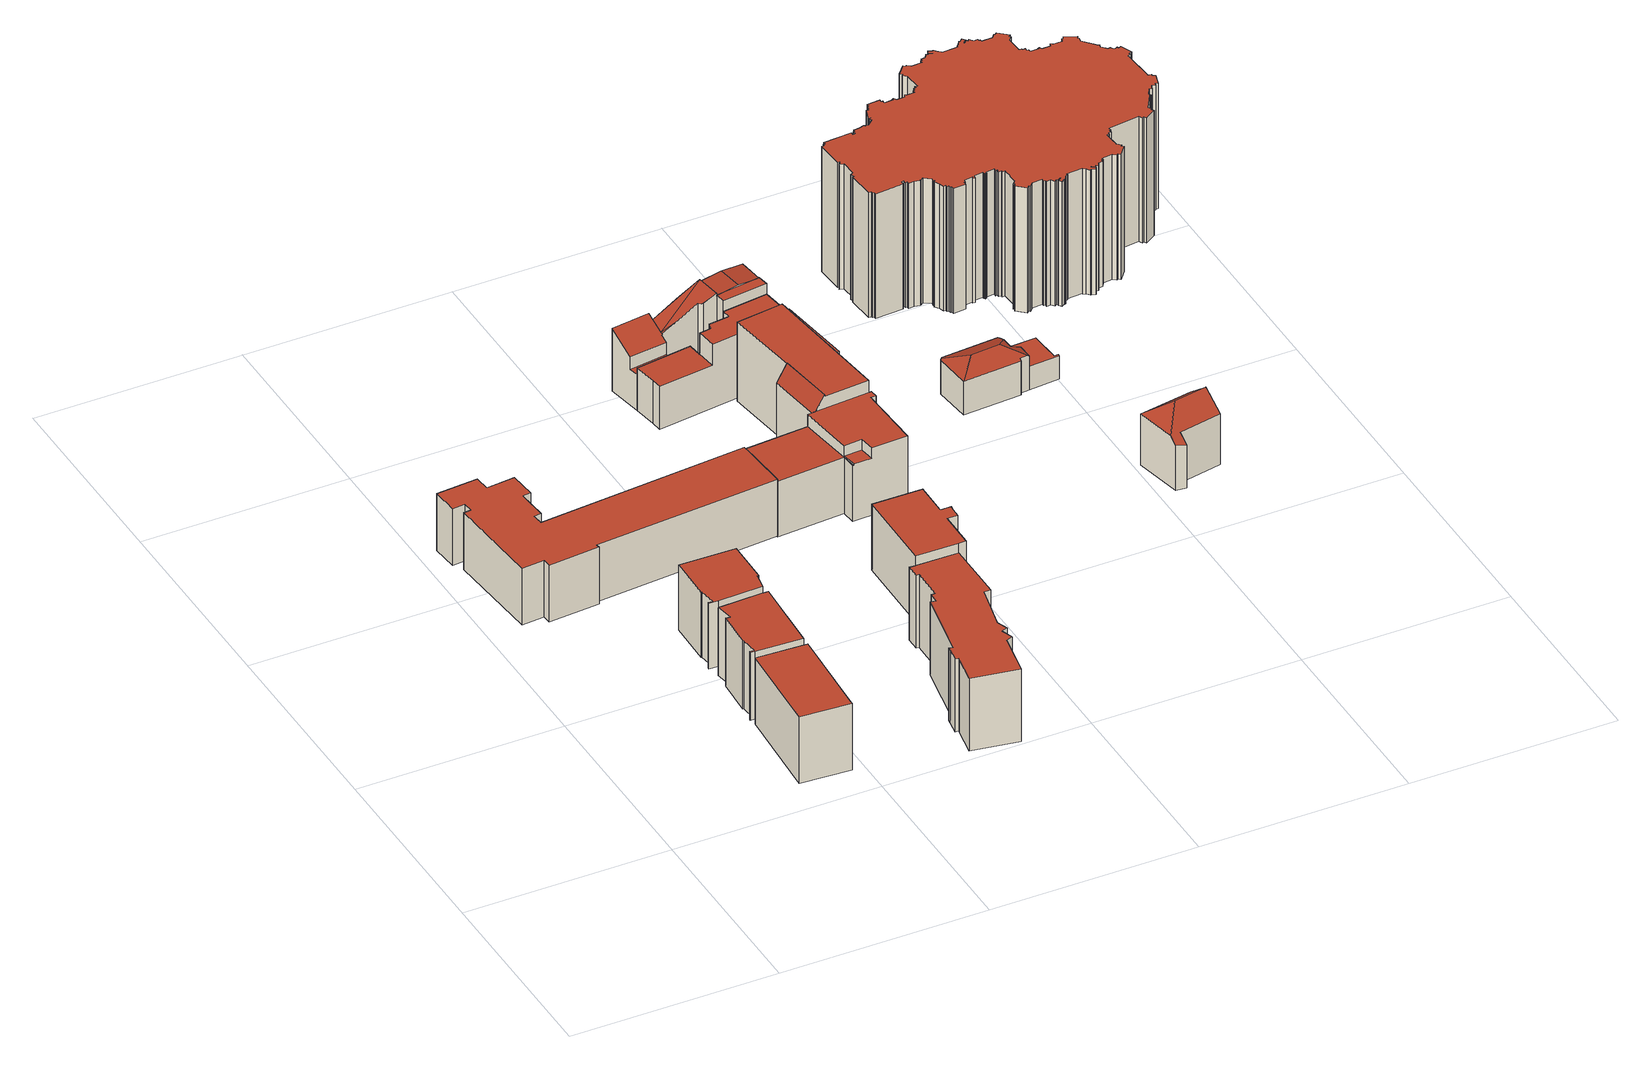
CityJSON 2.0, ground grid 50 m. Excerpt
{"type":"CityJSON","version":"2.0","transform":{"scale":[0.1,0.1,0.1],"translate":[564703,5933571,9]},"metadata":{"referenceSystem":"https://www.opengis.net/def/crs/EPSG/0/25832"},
"CityObjects":{
"building1":{"type":"Building","attributes":{"Gemeindeschluessel":"02000000","Geometrietyp2DReferenz":"3000","function":"31001_1120","roofType":"1000","measuredHeight":17.45,"storeysAboveGround":6},"geometry":[{"type":"MultiSurface","lod":"2","boundaries":[[[0,1,2,3,4,5]],[[6,7,8,9,10,11]],[[8,3,2,9]],[[9,2,1,10]],[[10,1,0,11]],[[6,5,4,7]],[[7,4,3,8]],[[6,11,0,5]]],"semantics":{"surfaces":[{"type":"RoofSurface"},{"type":"GroundSurface"},{"type":"WallSurface"}],"values":[0,1,2,2,2,2,2,2]}}]},
"building2":{"type":"Building","attributes":{"Gemeindeschluessel":"02000000","Geometrietyp2DReferenz":"3000","function":"31001_1010","roofType":"1000","measuredHeight":17.76,"storeysAboveGround":6},"geometry":[{"type":"MultiSurface","lod":"2","boundaries":[[[12,13,14,15]],[[15,14,16,17]],[[17,16,18,19]],[[19,18,20,21]],[[21,20,22,23]],[[24,25,26,27]],[[28,29,30,31]],[[32,33,34,35]],[[26,25,34,33,22,20,18,16,14,13,30,29]],[[24,27,28,31,12,15,17,19,21,23,32,35]],[[28,27,26,29]],[[24,35,34,25]],[[32,23,22,33]],[[12,31,30,13]]],"semantics":{"surfaces":[{"type":"WallSurface"},{"type":"RoofSurface"},{"type":"GroundSurface"}],"values":[0,0,0,0,0,0,0,0,1,2,0,0,0,0]}}]},
"building3":{"type":"Building","attributes":{"Gemeindeschluessel":"02000000","Geometrietyp2DReferenz":"3000","function":"31001_1010","roofType":"1000","measuredHeight":17.1,"storeysAboveGround":6},"geometry":[{"type":"MultiSurface","lod":"2","boundaries":[[[36,37,38,39]],[[39,38,40,41]],[[41,40,42,43]],[[43,42,44,45]],[[46,47,48,49]],[[49,48,50,51]],[[52,53,54,55]],[[50,48,47,56,44,42,40,38,37,54,53]],[[46,49,51,52,55,36,39,41,43,45,57]],[[52,51,50,53]],[[46,57,56,47]],[[57,45,44,56]],[[36,55,54,37]]],"semantics":{"surfaces":[{"type":"WallSurface"},{"type":"RoofSurface"},{"type":"GroundSurface"}],"values":[0,0,0,0,0,0,0,1,2,0,0,0,0]}}]},
"building4":{"type":"Building","attributes":{"Gemeindeschluessel":"02000000","Geometrietyp2DReferenz":"3000","function":"31001_1010","roofType":"1000","measuredHeight":14.9,"storeysAboveGround":5},"geometry":[{"type":"MultiSurface","lod":"2","boundaries":[[[58,59,60,61]],[[62,63,64,65]],[[65,64,66,67]],[[67,66,68,69]],[[70,71,72,73]],[[73,72,74,75]],[[76,77,78,79]],[[79,78,80,81]],[[82,83,84,85]],[[85,84,86,87]],[[87,86,88,89]],[[68,66,64,63,74,72,71,88,86,84,83,90,91,80,78,77,92,93,94,60,59]],[[70,73,75,62,65,67,69,58,61,95,96,97,76,79,81,98,99,82,85,87,89]],[[70,89,88,71]],[[99,98,91,90]],[[96,95,94,93]],[[62,75,74,63]],[[82,99,90,83]],[[97,96,93,92]],[[98,81,80,91]],[[76,97,92,77]],[[58,69,68,59]],[[95,61,60,94]]],"semantics":{"surfaces":[{"type":"WallSurface"},{"type":"RoofSurface"},{"type":"GroundSurface"}],"values":[0,0,0,0,0,0,0,0,0,0,0,1,2,0,0,0,0,0,0,0,0,0,0]}}]},
"building5":{"type":"Building","attributes":{"Gemeindeschluessel":"02000000","Geometrietyp2DReferenz":"3000","function":"31001_1120","roofType":"1000","measuredHeight":19.03,"storeysAboveGround":6},"geometry":[{"type":"MultiSurface","lod":"2","boundaries":[[[100,101,102,103]],[[103,102,104,105]],[[105,104,106,107]],[[107,106,108,109]],[[109,108,110,111]],[[112,113,114,115]],[[115,114,116,117]],[[117,116,118,119]],[[119,118,120,121]],[[121,120,122,123]],[[123,122,124,125]],[[125,124,126,127]],[[128,129,130,131]],[[131,130,132,133]],[[134,135,129,128]],[[136,110,108,106,104,102,101,137,138,132,130,129,135,139,140,141,126,124,122,120,118,116,114,113]],[[142,100,103,105,107,109,111,143,112,115,117,119,121,123,125,127,144,145,146,134,128,131,133,147]],[[112,143,136,113]],[[143,111,110,136]],[[100,142,137,101]],[[142,147,138,137]],[[147,133,132,138]],[[134,146,139,135]],[[146,145,140,139]],[[145,144,141,140]],[[144,127,126,141]]],"semantics":{"surfaces":[{"type":"WallSurface"},{"type":"RoofSurface"},{"type":"GroundSurface"}],"values":[0,0,0,0,0,0,0,0,0,0,0,0,0,0,0,1,2,0,0,0,0,0,0,0,0,0]}}]},
"building6":{"type":"Building","attributes":{"Gemeindeschluessel":"02000000","Geometrietyp2DReferenz":"3000","function":"31001_2010","roofType":"1000","measuredHeight":17.29,"storeysAboveGround":6},"geometry":[{"type":"MultiSurface","lod":"2","boundaries":[[[148,149,150,151]],[[151,150,152,153]],[[153,152,154,155]],[[155,154,156,157]],[[158,159,160,161]],[[162,163,164,165]],[[164,163,166,160,159,156,154,152,150,149]],[[148,151,153,155,157,158,161,167,162,165]],[[158,157,156,159]],[[148,165,164,149]],[[162,167,166,163]],[[167,161,160,166]]],"semantics":{"surfaces":[{"type":"WallSurface"},{"type":"RoofSurface"},{"type":"GroundSurface"}],"values":[0,0,0,0,0,0,1,2,0,0,0,0]}}]},
"building7":{"type":"Building","attributes":{"Gemeindeschluessel":"02000000","Geometrietyp2DReferenz":"3000","function":"31001_1010","roofType":"1000","measuredHeight":21.03,"storeysAboveGround":7},"geometry":[{"type":"MultiSurface","lod":"2","boundaries":[[[168,169,170,171,172]],[[173,174,175,176]],[[177,178,179,180]],[[181,182,183,184,185,186]],[[187,188,189,190]],[[190,189,191,192]],[[192,191,193,194]],[[195,171,170,196]],[[168,197,169]],[[175,198,199,176]],[[174,200,198,175]],[[185,178,177,186]],[[201,184,183,202]],[[181,203,204,182]],[[205,206,207,187,190,192,194,208,209,210,211,212,201,202,213]],[[214,215,204,203,169,197,216,217,199,198,200,218]],[[207,206,218,200,174,173,219,220]],[[213,202,183,182,204,215]],[[201,212,179,178,185,184]],[[214,218,206,205]],[[215,214,205,213]],[[219,173,176,199,217,221]],[[222,211,210,223]],[[224,203,181,186,177,180,225]],[[212,211,222,225,180,179]],[[209,208,216,197,168,172]],[[169,203,224,196,170]],[[210,209,172,171,195,223]],[[188,187,207,220]],[[208,194,193,221,217,216]],[[224,225,222,223,195,196]],[[188,220,219,221,193,191,189]]],"semantics":{"surfaces":[{"type":"RoofSurface"},{"type":"WallSurface"},{"type":"GroundSurface"}],"values":[0,0,0,0,1,1,1,1,1,1,1,1,1,1,2,0,1,1,1,1,1,1,1,1,1,1,1,1,1,1,0,0]}}]},
"building8":{"type":"Building","attributes":{"Gemeindeschluessel":"02000000","Geometrietyp2DReferenz":"3000","function":"31001_1120","roofType":"1000","measuredHeight":16.7,"storeysAboveGround":5},"geometry":[{"type":"MultiSurface","lod":"2","boundaries":[[[226,227,228,229]],[[230,231,232,233]],[[233,232,234,235]],[[236,237,238,239]],[[240,241,242,243]],[[226,229,244,245,246,230,233,235,240,243,247]],[[237,236,227,226,247,248]],[[248,247,243,242]],[[241,240,235,234]],[[230,246,249,239,238,231]],[[250,244,229,228]],[[249,246,245,251]],[[251,245,244,250]],[[241,234,232,231,238,237,248,242]],[[251,250,228,227,236,239,249]]],"semantics":{"surfaces":[{"type":"WallSurface"},{"type":"GroundSurface"},{"type":"RoofSurface"}],"values":[0,0,0,0,0,1,0,0,0,0,0,0,0,2,2]}}]},
"building9":{"type":"Building","attributes":{"Gemeindeschluessel":"02000000","Geometrietyp2DReferenz":"3000","function":"31001_1120","roofType":"3100","measuredHeight":19.95,"storeysAboveGround":5},"geometry":[{"type":"MultiSurface","lod":"2","boundaries":[[[252,253,254,255,256,257,258]],[[259,260,261,262]],[[263,264,256,265]],[[266,267,268,269,265,256]],[[270,266,256]],[[271,269,268]],[[272,273,274,275,276]],[[274,277,278,279,275]],[[264,257,256]],[[261,253,252,262]],[[280,260,259,244]],[[276,265,269,272]],[[255,270,256]],[[272,281,273]],[[277,282,278]],[[283,263,265,276,275,279,284]],[[240,285,286,287,288,280,244,289,283,284,243]],[[288,287,267,266,270,255,254]],[[281,272,285,240,290]],[[290,240,243,291]],[[243,284,279,278,282,291]],[[277,274,273]],[[286,285,272,269,271]],[[287,286,271,268,267]],[[289,244,259,262,252,258]],[[280,288,254,253,261,260]],[[283,289,258,257,264,263]],[[277,273,281,290,291,282]]],"semantics":{"surfaces":[{"type":"RoofSurface"},{"type":"WallSurface"},{"type":"GroundSurface"}],"values":[0,0,0,0,0,0,0,0,1,1,1,1,1,1,1,1,2,1,1,1,1,1,1,1,1,1,1,0]}}]},
"building10":{"type":"Building","attributes":{"Gemeindeschluessel":"02000000","Geometrietyp2DReferenz":"3000","function":"31001_1010","roofType":"3200","measuredHeight":11.04,"storeysAboveGround":2},"geometry":[{"type":"MultiSurface","lod":"2","boundaries":[[[292,293,294,295]],[[293,296,297,298,299,300,294]],[[301,302,303,296,293,292]],[[303,304,305,306,297,296]],[[307,292,295,308]],[[309,300,299,310]],[[310,299,298,311]],[[312,302,301,313]],[[313,301,292,307]],[[314,306,305,315]],[[315,305,304,316]],[[312,313,307,308,309,310,311,314,315,316]],[[312,316,304,303,302]],[[314,311,298,297,306]],[[309,308,295,294,300]]],"semantics":{"surfaces":[{"type":"RoofSurface"},{"type":"WallSurface"},{"type":"GroundSurface"}],"values":[0,0,0,0,1,1,1,1,1,1,1,2,1,1,1]}}]},
"building11":{"type":"Building","attributes":{"Gemeindeschluessel":"02000000","Geometrietyp2DReferenz":"3000","function":"31001_2460","roofType":"1000","measuredHeight":6.17,"storeysAboveGround":1},"geometry":[{"type":"MultiSurface","lod":"2","boundaries":[[[317,318,319,320,321,322,323,324]],[[311,325,326,327,328,316,315,314]],[[311,324,323,325]],[[325,323,322,326]],[[326,322,321,327]],[[327,321,320,328]],[[328,320,319,316]],[[316,319,318,315]],[[315,318,317,314]],[[314,317,324,311]]],"semantics":{"surfaces":[{"type":"RoofSurface"},{"type":"GroundSurface"},{"type":"WallSurface"}],"values":[0,1,2,2,2,2,2,2,2,2]}}]},
"building12":{"type":"Building","attributes":{"Gemeindeschluessel":"02000000","Geometrietyp2DReferenz":"3000","function":"31001_1010","roofType":"3200","measuredHeight":17.39,"storeysAboveGround":4},"geometry":[{"type":"MultiSurface","lod":"2","boundaries":[[[329,330,331,332]],[[333,329,332]],[[334,335,336,337]],[[337,331,330,334]],[[338,339,340,341]],[[334,330,342,335]],[[343,344,345,346]],[[343,346,347,348,338,341]],[[345,344,340,339,342,330,329,333]],[[345,333,332,347,346]],[[342,339,338,348,336,335]],[[340,344,343,341]],[[348,347,332,331,337,336]]],"semantics":{"surfaces":[{"type":"RoofSurface"},{"type":"WallSurface"},{"type":"GroundSurface"}],"values":[0,0,0,1,1,1,1,2,0,1,1,1,1]}}]},
"building13":{"type":"Building","attributes":{"name":"Sankt Michaelis - Kirche","Gemeindeschluessel":"02000000","Geometrietyp2DReferenz":"3000","function":"31001_3040","roofType":"1000","measuredHeight":32.77,"storeysAboveGround":1},"geometry":[{"type":"MultiSurface","lod":"2","boundaries":[[[349,350,351,352,353,354,355,356,357,358,359,360,361,362,363,364,365,366,367,368,369,370,371,372,373,374,375,376,377,378,379,380,381,382,383,384,385,386,387,388,389,390,391,392,393,394,395,396,397,398,399,400,401,402,403,404,405,406,407,408,409,410,411,412,413,414,415,416,417,418,419,420,421,422,423,424,425,426,427,428,429,430,431,432,433,434,435,436,437,438,439,440,441,442,443,444,445,446,447,448,449,450,451,452,453,454,455,456,457,458,459,460,461,462,463,464,465,466,467,468,469,470,471,472,473,474,475,476,477,478,479,480,481,482,483,484,485,486,487,488,489,490,491,492,493,494,495,496,497,498,499,500,501,502,503,504,505,506,507,508,509,510,511,512,513,514,515,516,517,518,519,520,521,522,523,524,525,526,527,528,529,530,531,532,533,534,535,536,537,538,539,540,541,542,543,544,545,546,547,548,549,550,551,552,553,554,555,556,557,558,559,560,561,562,563,564,565,566,567,568,569,570,571,572,573,574,575,576,577,578,579,580,581,582,583,584,585,586,587,588,589,590,591,592,593,594,595,596,597,598,599,600,601,602,603,604,605,606,607,608,609,610,611,612,613,614,615,616,617,618,619,620,621,622,623,624,625,626,627]],[[628,629,630,631,632,633,634,635,636,637,638,639,640,641,642,643,644,645,646,647,648,649,650,651,652,653,654,655,656,657,658,659,660,661,662,663,664,665,666,667,668,669,670,671,672,673,674,675,676,677,678,679,680,681,682,683,684,685,686,687,688,689,690,691,692,693,694,695,696,697,698,699,700,701,702,703,704,705,706,707,708,709,710,711,712,713,714,715,716,717,718,719,720,721,722,723,724,725,726,727,728,729,730,731,732,733,734,735,736,737,738,739,740,741,742,743,744,745,746,747,748,749,750,751,752,753,754,755,756,757,758,759,760,761,762,763,764,765,766,767,768,769,770,771,772,773,774,775,776,777,778,779,780,781,782,783,784,785,786,787,788,789,790,791,792,793,794,795,796,797,798,799,800,801,802,803,804,805,806,807,808,809,810,811,812,813,814,815,816,817,818,819,820,821,822,823,824,825,826,827,828,829,830,831,832,833,834,835,836,837,838,839,840,841,842,843,844,845,846,847,848,849,850,851,852,853,854,855,856,857,858,859,860,861,862,863,864,865,866,867,868,869,870,871,872,873,874,875,876,877,878,879,880,881,882,883,884,885,886,887,888,889,890,891,892,893,894,895,896,897,898,899,900,901,902,903,904,905,906]],[[906,905,350,349]],[[905,904,351,350]],[[904,903,352,351]],[[903,902,353,352]],[[902,901,354,353]],[[901,900,355,354]],[[900,899,356,355]],[[899,898,357,356]],[[898,897,358,357]],[[897,896,359,358]],[[896,895,360,359]],[[895,894,361,360]],[[894,893,362,361]],[[893,892,363,362]],[[892,891,364,363]],[[891,890,365,364]],[[890,889,366,365]],[[889,888,367,366]],[[888,887,368,367]],[[887,886,369,368]],[[886,885,370,369]],[[885,884,371,370]],[[884,883,372,371]],[[883,882,373,372]],[[882,881,374,373]],[[881,880,375,374]],[[880,879,376,375]],[[879,878,377,376]],[[878,877,378,377]],[[877,876,379,378]],[[876,875,380,379]],[[875,874,381,380]],[[874,873,382,381]],[[873,872,383,382]],[[872,871,384,383]],[[871,870,385,384]],[[870,869,386,385]],[[869,868,387,386]],[[868,867,388,387]],[[867,866,389,388]],[[866,865,390,389]],[[865,864,391,390]],[[864,863,392,391]],[[863,862,393,392]],[[862,861,394,393]],[[861,860,395,394]],[[860,859,396,395]],[[859,858,397,396]],[[858,857,398,397]],[[857,856,399,398]],[[856,855,400,399]],[[855,854,401,400]],[[854,853,402,401]],[[853,852,403,402]],[[852,851,404,403]],[[851,850,405,404]],[[850,849,406,405]],[[849,848,407,406]],[[848,847,408,407]],[[847,846,409,408]],[[846,845,410,409]],[[845,844,411,410]],[[844,843,412,411]],[[843,842,413,412]],[[842,841,414,413]],[[841,840,415,414]],[[840,839,416,415]],[[839,838,417,416]],[[838,837,418,417]],[[837,836,419,418]],[[836,835,420,419]],[[835,834,421,420]],[[834,833,422,421]],[[833,832,423,422]],[[832,831,424,423]],[[831,830,425,424]],[[830,829,426,425]],[[829,828,427,426]],[[828,827,428,427]],[[827,826,429,428]],[[826,825,430,429]],[[825,824,431,430]],[[824,823,432,431]],[[823,822,433,432]],[[822,821,434,433]],[[821,820,435,434]],[[820,819,436,435]],[[819,818,437,436]],[[818,817,438,437]],[[817,816,439,438]],[[816,815,440,439]],[[815,814,441,440]],[[814,813,442,441]],[[813,812,443,442]],[[812,811,444,443]],[[811,810,445,444]],[[810,809,446,445]],[[809,808,447,446]],[[808,807,448,447]],[[807,806,449,448]],[[806,805,450,449]],[[805,804,451,450]],[[804,803,452,451]],[[803,802,453,452]],[[802,801,454,453]],[[801,800,455,454]],[[800,799,456,455]],[[799,798,457,456]],[[798,797,458,457]],[[797,796,459,458]],[[796,795,460,459]],[[795,794,461,460]],[[794,793,462,461]],[[793,792,463,462]],[[792,791,464,463]],[[791,790,465,464]],[[790,789,466,465]],[[789,788,467,466]],[[788,787,468,467]],[[787,786,469,468]],[[786,785,470,469]],[[785,784,471,470]],[[784,783,472,471]],[[783,782,473,472]],[[782,781,474,473]],[[781,780,475,474]],[[780,779,476,475]],[[779,778,477,476]],[[778,777,478,477]],[[777,776,479,478]],[[776,775,480,479]],[[775,774,481,480]],[[774,773,482,481]],[[773,772,483,482]],[[772,771,484,483]],[[771,770,485,484]],[[770,769,486,485]],[[769,768,487,486]],[[768,767,488,487]],[[767,766,489,488]],[[766,765,490,489]],[[765,764,491,490]],[[764,763,492,491]],[[763,762,493,492]],[[762,761,494,493]],[[761,760,495,494]],[[760,759,496,495]],[[759,758,497,496]],[[758,757,498,497]],[[757,756,499,498]],[[756,755,500,499]],[[755,754,501,500]],[[754,753,502,501]],[[753,752,503,502]],[[752,751,504,503]],[[751,750,505,504]],[[750,749,506,505]],[[749,748,507,506]],[[748,747,508,507]],[[747,746,509,508]],[[746,745,510,509]],[[745,744,511,510]],[[744,743,512,511]],[[743,742,513,512]],[[742,741,514,513]],[[741,740,515,514]],[[740,739,516,515]],[[739,738,517,516]],[[738,737,518,517]],[[737,736,519,518]],[[736,735,520,519]],[[735,734,521,520]],[[734,733,522,521]],[[733,732,523,522]],[[732,731,524,523]],[[731,730,525,524]],[[730,729,526,525]],[[729,728,527,526]],[[728,727,528,527]],[[727,726,529,528]],[[726,725,530,529]],[[725,724,531,530]],[[724,723,532,531]],[[723,722,533,532]],[[722,721,534,533]],[[721,720,535,534]],[[720,719,536,535]],[[719,718,537,536]],[[718,717,538,537]],[[717,716,539,538]],[[716,715,540,539]],[[715,714,541,540]],[[714,713,542,541]],[[713,712,543,542]],[[712,711,544,543]],[[711,710,545,544]],[[710,709,546,545]],[[709,708,547,546]],[[708,707,548,547]],[[707,706,549,548]],[[706,705,550,549]],[[705,704,551,550]],[[704,703,552,551]],[[703,702,553,552]],[[702,701,554,553]],[[701,700,555,554]],[[700,699,556,555]],[[699,698,557,556]],[[698,697,558,557]],[[697,696,559,558]],[[696,695,560,559]],[[695,694,561,560]],[[694,693,562,561]],[[693,692,563,562]],[[692,691,564,563]],[[691,690,565,564]],[[690,689,566,565]],[[689,688,567,566]],[[688,687,568,567]],[[687,686,569,568]],[[686,685,570,569]],[[685,684,571,570]],[[684,683,572,571]],[[683,682,573,572]],[[682,681,574,573]],[[681,680,575,574]],[[680,679,576,575]],[[679,678,577,576]],[[678,677,578,577]],[[677,676,579,578]],[[676,675,580,579]],[[675,674,581,580]],[[674,673,582,581]],[[673,672,583,582]],[[672,671,584,583]],[[671,670,585,584]],[[670,669,586,585]],[[669,668,587,586]],[[668,667,588,587]],[[667,666,589,588]],[[666,665,590,589]],[[665,664,591,590]],[[664,663,592,591]],[[663,662,593,592]],[[662,661,594,593]],[[661,660,595,594]],[[660,659,596,595]],[[659,658,597,596]],[[658,657,598,597]],[[657,656,599,598]],[[656,655,600,599]],[[655,654,601,600]],[[654,653,602,601]],[[653,652,603,602]],[[652,651,604,603]],[[651,650,605,604]],[[650,649,606,605]],[[649,648,607,606]],[[648,647,608,607]],[[647,646,609,608]],[[646,645,610,609]],[[645,644,611,610]],[[644,643,612,611]],[[643,642,613,612]],[[642,641,614,613]],[[641,640,615,614]],[[640,639,616,615]],[[639,638,617,616]],[[638,637,618,617]],[[637,636,619,618]],[[636,635,620,619]],[[635,634,621,620]],[[634,633,622,621]],[[633,632,623,622]],[[632,631,624,623]],[[631,630,625,624]],[[630,629,626,625]],[[629,628,627,626]],[[628,906,349,627]]],"semantics":{"surfaces":[{"type":"GroundSurface"},{"type":"RoofSurface"},{"type":"WallSurface"}],"values":[0,1,2,2,2,2,2,2,2,2,2,2,2,2,2,2,2,2,2,2,2,2,2,2,2,2,2,2,2,2,2,2,2,2,2,2,2,2,2,2,2,2,2,2,2,2,2,2,2,2,2,2,2,2,2,2,2,2,2,2,2,2,2,2,2,2,2,2,2,2,2,2,2,2,2,2,2,2,2,2,2,2,2,2,2,2,2,2,2,2,2,2,2,2,2,2,2,2,2,2,2,2,2,2,2,2,2,2,2,2,2,2,2,2,2,2,2,2,2,2,2,2,2,2,2,2,2,2,2,2,2,2,2,2,2,2,2,2,2,2,2,2,2,2,2,2,2,2,2,2,2,2,2,2,2,2,2,2,2,2,2,2,2,2,2,2,2,2,2,2,2,2,2,2,2,2,2,2,2,2,2,2,2,2,2,2,2,2,2,2,2,2,2,2,2,2,2,2,2,2,2,2,2,2,2,2,2,2,2,2,2,2,2,2,2,2,2,2,2,2,2,2,2,2,2,2,2,2,2,2,2,2,2,2,2,2,2,2,2,2,2,2,2,2,2,2,2,2,2,2,2,2,2,2,2,2,2,2,2,2,2,2,2,2,2,2,2,2,2,2,2,2,2,2,2,2,2,2,2,2,2]}}]}
},
"vertices":[
[480,304,188],[470,305,188],[358,311,188],[344,78,188],[466,71,188],[466,83,188],[466,83,14],[466,71,14],[344,78,14],[358,311,14],[470,305,14],[480,304,14],
[357,315,27],[357,315,205],[354,356,205],[354,356,27],[351,356,205],[351,356,27],[357,446,205],[357,446,27],[367,445,205],[367,445,27],[360,487,205],[360,487,27],[470,305,27],[470,305,205],[358,311,205],[358,311,27],[346,312,27],[346,312,205],[347,316,205],[347,316,27],[468,491,27],[468,491,205],[481,491,205],[481,491,27],
[339,493,51],[339,493,222],[349,492,222],[349,492,51],[344,532,222],[344,532,51],[342,532,222],[342,532,51],[344,641,222],[344,641,51],[478,530,51],[478,530,222],[475,530,222],[475,530,51],[468,491,222],[468,491,51],[360,487,51],[360,487,222],[338,488,222],[338,488,51],[480,638,222],[480,638,51],
[2,1099,77],[2,1099,226],[103,1107,226],[103,1107,77],[22,1012,77],[22,1012,226],[39,1013,226],[39,1013,77],[37,1037,226],[37,1037,77],[7,1035,226],[7,1035,77],[97,760,77],[97,760,226],[95,781,226],[95,781,77],[41,777,226],[41,777,77],[161,1008,77],[161,1008,226],[167,934,226],[167,934,77],[149,932,226],[149,932,77],[662,915,77],[662,915,226],[669,815,226],[669,815,77],[220,779,226],[220,779,77],[221,770,226],[221,770,77],[659,950,226],[151,905,226],[181,1010,226],[175,1075,226],[106,1069,226],[106,1069,77],[175,1075,77],[181,1010,77],[151,905,77],[659,950,77],
[893,292,5],[893,292,196],[868,181,196],[868,181,5],[878,153,196],[878,153,5],[863,148,196],[863,148,5],[873,120,196],[873,120,5],[856,114,196],[856,114,5],[723,29,5],[723,29,196],[735,96,196],[735,96,5],[737,103,196],[737,103,5],[728,104,196],[728,104,5],[734,137,196],[734,137,5],[735,146,196],[735,146,5],[744,144,196],[744,144,5],[775,311,196],[775,311,5],[792,410,5],[792,410,196],[793,443,196],[793,443,5],[808,442,196],[808,442,5],[799,410,5],[799,410,196],[837,9,196],[909,292,196],[910,441,196],[798,333,196],[789,334,196],[788,309,196],[909,292,5],[837,9,5],[788,309,5],[789,334,5],[798,333,5],[910,441,5],
[953,531,48],[953,531,221],[928,532,221],[928,532,48],[927,441,221],[927,441,48],[910,441,221],[910,441,48],[808,442,221],[808,442,48],[810,651,48],[810,651,221],[930,650,221],[930,650,48],[955,566,48],[955,566,221],[954,553,221],[954,553,48],[929,566,221],[929,566,48],
[832,964,246],[836,964,252],[859,966,286],[840,1105,286],[813,1101,245],[839,791,225],[882,793,225],[877,829,225],[834,826,225],[951,1120,261],[974,1123,261],[949,1307,261],[930,1304,261],[968,974,221],[974,975,221],[962,1114,221],[975,1115,221],[974,1123,221],[951,1120,221],[834,826,75],[834,826,221],[669,815,221],[669,815,75],[662,915,221],[662,915,75],[659,950,221],[659,950,75],[840,1105,283],[859,966,283],[832,964,252],[877,829,252],[834,826,252],[882,793,252],[975,1115,75],[962,1114,75],[968,974,252],[974,975,252],[963,955,75],[969,796,75],[836,791,75],[832,963,75],[813,1101,75],[841,1105,75],[816,1289,75],[949,1307,75],[976,956,75],[963,955,252],[976,956,252],[832,963,252],[816,962,252],[969,796,252],[839,791,221],[836,791,221],[816,962,221],[816,1289,283],[841,1105,283],[968,974,283],[930,1304,283],
[618,1264,83],[618,1264,195],[615,1288,195],[615,1288,83],[775,1334,83],[775,1334,250],[780,1349,250],[780,1349,83],[829,1355,250],[829,1355,83],[753,1281,195],[753,1281,250],[747,1330,250],[747,1330,195],[827,1376,83],[827,1376,250],[937,1390,250],[937,1390,83],[607,1346,83],[742,1364,83],[746,1330,83],[949,1307,83],[949,1307,250],[746,1330,195],[607,1346,195],[742,1364,195],
[602,1370,209],[694,1383,209],[692,1398,218],[694,1398,218],[692,1404,222],[684,1445,248],[591,1432,248],[607,1346,177],[698,1358,177],[694,1383,177],[602,1370,177],[755,1455,255],[684,1445,222],[815,1463,282],[734,1403,241],[783,1410,264],[789,1402,266],[824,1401,282],[694,1398,222],[792,1398,268],[824,1401,276],[843,1404,278],[879,1409,281],[870,1471,281],[815,1463,276],[915,1414,278],[933,1416,276],[925,1478,276],[698,1358,83],[824,1401,278],[933,1416,278],[755,1455,83],[925,1478,83],[824,1401,83],[792,1398,83],[783,1410,83],[692,1398,83],[591,1432,83],[827,1376,278],[937,1390,278],
[1220,1025,164],[1265,1077,185],[1215,1119,165],[1212,1116,164],[1335,1082,185],[1358,1108,174],[1357,1124,168],[1356,1132,164],[1218,1123,164],[1362,1035,164],[1362,1041,167],[1381,1042,167],[1386,1043,164],[1384,1080,164],[1359,1078,175],[1220,1025,75],[1212,1116,75],[1218,1123,75],[1356,1132,75],[1357,1124,75],[1362,1041,75],[1362,1035,75],[1359,1078,75],[1384,1080,75],[1386,1043,75],
[1359,1078,136],[1384,1080,136],[1386,1043,136],[1460,1048,136],[1460,1054,136],[1450,1053,136],[1445,1129,136],[1357,1124,136],[1445,1129,75],[1450,1053,75],[1460,1054,75],[1460,1048,75],
[1549,686,223],[1630,700,223],[1620,750,182],[1489,727,182],[1510,627,182],[1630,700,181],[1631,700,181],[1621,750,181],[1620,750,181],[1640,650,49],[1640,650,182],[1534,631,181],[1534,631,49],[1631,700,223],[1538,608,49],[1538,608,162],[1513,610,168],[1513,610,49],[1489,727,49],[1621,750,49],
[1537,1788,96],[1528,1794,96],[1532,1801,96],[1541,1796,96],[1542,1797,96],[1543,1796,96],[1544,1797,96],[1550,1789,96],[1556,1785,96],[1556,1783,96],[1595,1785,96],[1595,1788,96],[1600,1792,96],[1605,1801,96],[1606,1800,96],[1607,1801,96],[1608,1800,96],[1616,1807,96],[1621,1799,96],[1613,1792,96],[1614,1791,96],[1622,1797,96],[1624,1794,96],[1628,1798,96],[1635,1789,96],[1645,1790,96],[1646,1785,96],[1649,1785,96],[1650,1780,96],[1676,1781,96],[1683,1790,96],[1686,1788,96],[1691,1793,96],[1714,1773,96],[1709,1768,96],[1712,1765,96],[1704,1756,96],[1706,1717,96],[1713,1717,96],[1713,1714,96],[1720,1714,96],[1720,1707,96],[1724,1707,96],[1725,1701,96],[1746,1701,96],[1744,1703,96],[1748,1705,96],[1751,1698,96],[1772,1698,96],[1775,1705,96],[1779,1703,96],[1778,1702,96],[1801,1702,96],[1804,1710,96],[1808,1709,96],[1811,1715,96],[1839,1703,96],[1836,1697,96],[1839,1695,96],[1836,1686,96],[1863,1655,96],[1866,1654,96],[1864,1648,96],[1876,1634,96],[1882,1636,96],[1883,1633,96],[1888,1627,96],[1896,1630,96],[1897,1626,96],[1904,1629,96],[1915,1601,96],[1908,1598,96],[1910,1595,96],[1902,1591,96],[1908,1511,96],[1916,1509,96],[1915,1505,96],[1922,1503,96],[1914,1474,96],[1908,1476,96],[1907,1472,96],[1898,1474,96],[1894,1467,96],[1894,1464,96],[1888,1465,96],[1878,1449,96],[1881,1444,96],[1878,1443,96],[1855,1407,96],[1860,1399,96],[1857,1397,96],[1861,1391,96],[1835,1375,96],[1831,1380,96],[1828,1378,96],[1823,1387,96],[1747,1378,96],[1748,1371,96],[1744,1371,96],[1745,1364,96],[1738,1364,96],[1738,1360,96],[1732,1359,96],[1735,1321,96],[1744,1313,96],[1741,1310,96],[1746,1305,96],[1727,1282,96],[1721,1287,96],[1719,1284,96],[1710,1291,96],[1684,1289,96],[1685,1284,96],[1681,1283,96],[1681,1278,96],[1671,1277,96],[1666,1268,96],[1661,1271,96],[1659,1267,96],[1651,1272,96],[1650,1271,96],[1659,1265,96],[1655,1258,96],[1646,1263,96],[1645,1262,96],[1644,1262,96],[1644,1261,96],[1637,1270,96],[1631,1273,96],[1631,1275,96],[1592,1272,96],[1593,1270,96],[1587,1266,96],[1582,1257,96],[1581,1258,96],[1580,1257,96],[1579,1258,96],[1571,1252,96],[1566,1259,96],[1574,1265,96],[1573,1266,96],[1566,1261,96],[1563,1264,96],[1559,1260,96],[1552,1268,96],[1542,1268,96],[1542,1273,96],[1538,1273,96],[1537,1278,96],[1512,1277,96],[1504,1267,96],[1501,1270,96],[1496,1265,96],[1474,1284,96],[1478,1290,96],[1475,1292,96],[1483,1301,96],[1481,1342,96],[1474,1341,96],[1474,1345,96],[1468,1345,96],[1467,1352,96],[1463,1351,96],[1463,1358,96],[1442,1356,96],[1443,1354,96],[1439,1351,96],[1438,1353,96],[1437,1354,96],[1436,1356,96],[1436,1358,96],[1415,1356,96],[1413,1349,96],[1408,1351,96],[1410,1353,96],[1388,1351,96],[1388,1345,96],[1385,1344,96],[1385,1337,96],[1355,1335,96],[1354,1342,96],[1351,1341,96],[1350,1348,96],[1346,1347,96],[1345,1352,96],[1340,1352,96],[1336,1364,96],[1329,1375,96],[1332,1379,96],[1329,1380,96],[1331,1387,96],[1314,1399,96],[1308,1394,96],[1306,1397,96],[1305,1393,96],[1292,1396,96],[1278,1395,96],[1278,1401,96],[1274,1400,96],[1273,1407,96],[1267,1407,96],[1267,1399,96],[1199,1394,96],[1199,1400,96],[1195,1400,96],[1194,1404,96],[1188,1404,96],[1184,1470,96],[1187,1470,96],[1184,1480,96],[1191,1483,96],[1188,1519,96],[1179,1523,96],[1184,1531,96],[1179,1531,96],[1175,1597,96],[1181,1598,96],[1181,1602,96],[1185,1602,96],[1185,1608,96],[1253,1613,96],[1253,1606,96],[1259,1606,96],[1258,1613,96],[1262,1613,96],[1262,1619,96],[1276,1620,96],[1289,1624,96],[1291,1620,96],[1292,1623,96],[1298,1620,96],[1313,1634,96],[1310,1640,96],[1314,1642,96],[1310,1644,96],[1315,1656,96],[1318,1669,96],[1323,1669,96],[1322,1674,96],[1326,1674,96],[1326,1681,96],[1330,1681,96],[1330,1688,96],[1360,1690,96],[1360,1683,96],[1364,1684,96],[1365,1677,96],[1387,1678,96],[1385,1680,96],[1389,1682,96],[1393,1675,96],[1413,1676,96],[1416,1683,96],[1420,1681,96],[1419,1680,96],[1440,1681,96],[1439,1687,96],[1443,1688,96],[1443,1694,96],[1450,1695,96],[1449,1699,96],[1456,1699,96],[1452,1739,96],[1443,1747,96],[1446,1750,96],[1440,1754,96],[1460,1777,96],[1465,1773,96],[1468,1776,96],[1477,1768,96],[1503,1770,96],[1502,1776,96],[1506,1776,96],[1506,1781,96],[1516,1782,96],[1522,1791,96],[1526,1789,96],[1528,1792,96],[1536,1787,96],[1536,1787,424],[1528,1792,424],[1526,1789,424],[1522,1791,424],[1516,1782,424],[1506,1781,424],[1506,1776,424],[1502,1776,424],[1503,1770,424],[1477,1768,424],[1468,1776,424],[1465,1773,424],[1460,1777,424],[1440,1754,424],[1446,1750,424],[1443,1747,424],[1452,1739,424],[1456,1699,424],[1449,1699,424],[1450,1695,424],[1443,1694,424],[1443,1688,424],[1439,1687,424],[1440,1681,424],[1419,1680,424],[1420,1681,424],[1416,1683,424],[1413,1676,424],[1393,1675,424],[1389,1682,424],[1385,1680,424],[1387,1678,424],[1365,1677,424],[1364,1684,424],[1360,1683,424],[1360,1690,424],[1330,1688,424],[1330,1681,424],[1326,1681,424],[1326,1674,424],[1322,1674,424],[1323,1669,424],[1318,1669,424],[1315,1656,424],[1310,1644,424],[1314,1642,424],[1310,1640,424],[1313,1634,424],[1298,1620,424],[1292,1623,424],[1291,1620,424],[1289,1624,424],[1276,1620,424],[1262,1619,424],[1262,1613,424],[1258,1613,424],[1259,1606,424],[1253,1606,424],[1253,1613,424],[1185,1608,424],[1185,1602,424],[1181,1602,424],[1181,1598,424],[1175,1597,424],[1179,1531,424],[1184,1531,424],[1179,1523,424],[1188,1519,424],[1191,1483,424],[1184,1480,424],[1187,1470,424],[1184,1470,424],[1188,1404,424],[1194,1404,424],[1195,1400,424],[1199,1400,424],[1199,1394,424],[1267,1399,424],[1267,1407,424],[1273,1407,424],[1274,1400,424],[1278,1401,424],[1278,1395,424],[1292,1396,424],[1305,1393,424],[1306,1397,424],[1308,1394,424],[1314,1399,424],[1331,1387,424],[1329,1380,424],[1332,1379,424],[1329,1375,424],[1336,1364,424],[1340,1352,424],[1345,1352,424],[1346,1347,424],[1350,1348,424],[1351,1341,424],[1354,1342,424],[1355,1335,424],[1385,1337,424],[1385,1344,424],[1388,1345,424],[1388,1351,424],[1410,1353,424],[1408,1351,424],[1413,1349,424],[1415,1356,424],[1436,1358,424],[1436,1356,424],[1437,1354,424],[1438,1353,424],[1439,1351,424],[1443,1354,424],[1442,1356,424],[1463,1358,424],[1463,1351,424],[1467,1352,424],[1468,1345,424],[1474,1345,424],[1474,1341,424],[1481,1342,424],[1483,1301,424],[1475,1292,424],[1478,1290,424],[1474,1284,424],[1496,1265,424],[1501,1270,424],[1504,1267,424],[1512,1277,424],[1537,1278,424],[1538,1273,424],[1542,1273,424],[1542,1268,424],[1552,1268,424],[1559,1260,424],[1563,1264,424],[1566,1261,424],[1573,1266,424],[1574,1265,424],[1566,1259,424],[1571,1252,424],[1579,1258,424],[1580,1257,424],[1581,1258,424],[1582,1257,424],[1587,1266,424],[1593,1270,424],[1592,1272,424],[1631,1275,424],[1631,1273,424],[1637,1270,424],[1644,1261,424],[1644,1262,424],[1645,1262,424],[1646,1263,424],[1655,1258,424],[1659,1265,424],[1650,1271,424],[1651,1272,424],[1659,1267,424],[1661,1271,424],[1666,1268,424],[1671,1277,424],[1681,1278,424],[1681,1283,424],[1685,1284,424],[1684,1289,424],[1710,1291,424],[1719,1284,424],[1721,1287,424],[1727,1282,424],[1746,1305,424],[1741,1310,424],[1744,1313,424],[1735,1321,424],[1732,1359,424],[1738,1360,424],[1738,1364,424],[1745,1364,424],[1744,1371,424],[1748,1371,424],[1747,1378,424],[1823,1387,424],[1828,1378,424],[1831,1380,424],[1835,1375,424],[1861,1391,424],[1857,1397,424],[1860,1399,424],[1855,1407,424],[1878,1443,424],[1881,1444,424],[1878,1449,424],[1888,1465,424],[1894,1464,424],[1894,1467,424],[1898,1474,424],[1907,1472,424],[1908,1476,424],[1914,1474,424],[1922,1503,424],[1915,1505,424],[1916,1509,424],[1908,1511,424],[1902,1591,424],[1910,1595,424],[1908,1598,424],[1915,1601,424],[1904,1629,424],[1897,1626,424],[1896,1630,424],[1888,1627,424],[1883,1633,424],[1882,1636,424],[1876,1634,424],[1864,1648,424],[1866,1654,424],[1863,1655,424],[1836,1686,424],[1839,1695,424],[1836,1697,424],[1839,1703,424],[1811,1715,424],[1808,1709,424],[1804,1710,424],[1801,1702,424],[1778,1702,424],[1779,1703,424],[1775,1705,424],[1772,1698,424],[1751,1698,424],[1748,1705,424],[1744,1703,424],[1746,1701,424],[1725,1701,424],[1724,1707,424],[1720,1707,424],[1720,1714,424],[1713,1714,424],[1713,1717,424],[1706,1717,424],[1704,1756,424],[1712,1765,424],[1709,1768,424],[1714,1773,424],[1691,1793,424],[1686,1788,424],[1683,1790,424],[1676,1781,424],[1650,1780,424],[1649,1785,424],[1646,1785,424],[1645,1790,424],[1635,1789,424],[1628,1798,424],[1624,1794,424],[1622,1797,424],[1614,1791,424],[1613,1792,424],[1621,1799,424],[1616,1807,424],[1608,1800,424],[1607,1801,424],[1606,1800,424],[1605,1801,424],[1600,1792,424],[1595,1788,424],[1595,1785,424],[1556,1783,424],[1556,1785,424],[1550,1789,424],[1544,1797,424],[1543,1796,424],[1542,1797,424],[1541,1796,424],[1532,1801,424],[1528,1794,424],[1537,1788,424]
]}
